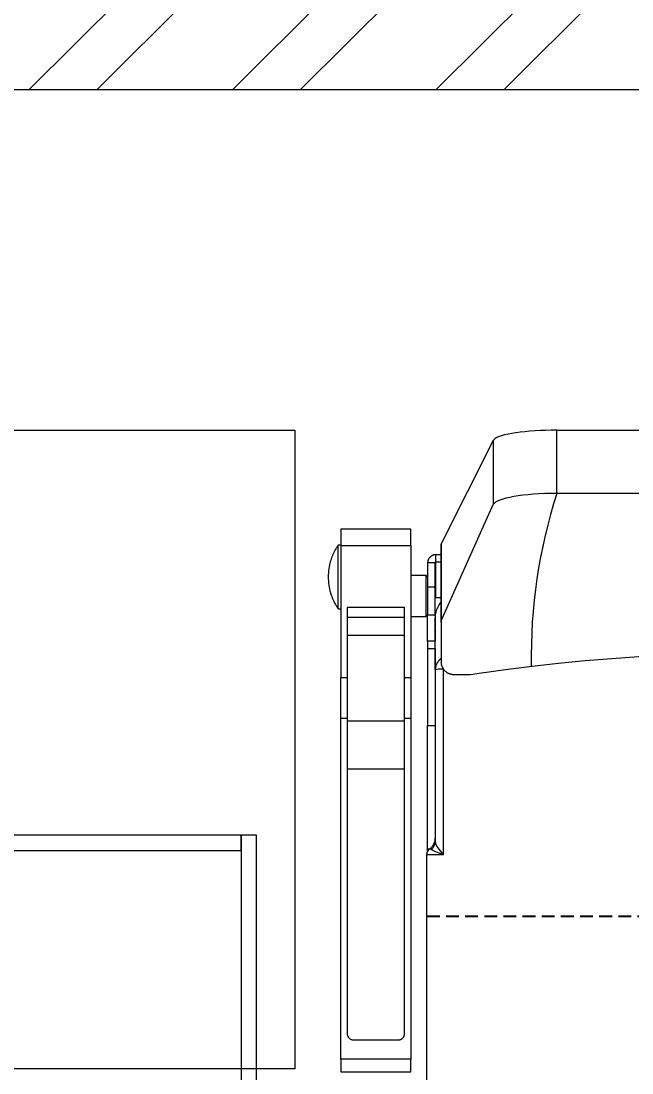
# Model space of a CAD drawing. Header units: millimetres. Extents: x 4444 to 22214, y -867569 to -857440.
# Drawn here: x 20586 to 21064, y -859363 to -858540 of the extents above; entities that cross this region are included whole.
import ezdxf
from ezdxf.lldxf.tags import DXFTag

# ---------------------------------------------------------------- set-up
doc = ezdxf.new("R2010")
doc.units = ezdxf.units.MM
doc.header["$LTSCALE"] = 40
doc.header["$PDMODE"] = 3
doc.linetypes.add('HIDDEN', pattern=[0.375, 0.25, -0.125])
for name, color, linetype, lineweight in [('A-WALL-MASY', 1, 'Continuous', 9), ('dimensions', 149, 'Continuous', 5), ('LENS_FURNITURE', 13, 'Continuous', 9), ('LENS_PARTITION', 21, 'Continuous', 25), ('wall hatch', 22, 'Continuous', 9)]:
    doc.layers.add(name, color=color, linetype=linetype, lineweight=lineweight)
doc.styles.get("Standard").update_dxf_attribs({"font": 'ARIALN.TTF'})
tags = doc.linetypes.add('DASHED2', pattern=[0.375, 0.25, -0.125]).pattern_tags.tags
tags[6:7] = [DXFTag(74, 4), DXFTag(75, 0), DXFTag(340, '0'), DXFTag(46, 1.0), DXFTag(50, 0.0), DXFTag(44, 0.0), DXFTag(45, 0.0)]
tags[4:5] = [DXFTag(74, 4), DXFTag(75, 0), DXFTag(340, '0'), DXFTag(46, 1.0), DXFTag(50, 0.0), DXFTag(44, 0.0), DXFTag(45, 0.0)]
doc.dimstyles.new('Working', dxfattribs={"dimscale": 0.8, "dimtxt": 100, "dimasz": 50, "dimexe": 50, "dimexo": 50, "dimgap": 25, "dimtad": 1, "dimdec": 0, "dimtxsty": 'Standard', "dimblk": 'ARCHTICK', "dimcen": 0, "dimdle": 50, "dimclrd": 250, "dimclre": 8, "dimclrt": 7, "dimazin": 3, "dimtfac": 1, "dimtdec": 0, "dimtmove": 1, "dimatfit": 3, "dimfxl": 3, "dimlwd": 5, "dimlwe": 0})

# ---------------------------------------------------------------- blocks, each defined once
blk = doc.blocks.new('awefqwf')
at = {"layer": 'wall hatch'}
h = blk.add_hatch(dxfattribs=at)
h.set_pattern_fill('ANSI32', color=256, scale=300, angle=-0.1300000000000173)
h.set_pattern_definition([(44.86999999999998, (-16178221.8551124, 1096019.62059955), (-79.36881615726077, 79.72980008625973), []), (44.86999999999998, (-16178168.82224041, 1096019.500271574), (-79.36881615726077, 79.72980008625973), [])])
h.paths.add_polyline_path([(-13124, -6636), (-8523, -6636), (-8523, -6455), (-6255, -6455), (-6255, -7141), (-5150, -7141), (-5150, -8989), (-4403, -8989), (-4403, -8776), (-4920, -8776), (-4920, -7019), (-4275, -7019), (-4275, -6225), (-4375, -6225), (-4375, -6911), (-6025, -6911), (-6025, -6225), (-8753, -6225), (-8753, -6406), (-13124, -6406)])
h.paths.add_polyline_path([(-3615, -8439), (-3393, -8439), (-3393, -6225), (-3615, -6225)])
h.paths.add_polyline_path([(-3393, -8989), (0, -8989), (0, -4885), (-230, -4885), (-230, -8759), (-3393, -8759)])
h.paths.add_polyline_path([(-177, -4436), (0, -4436), (0, -443), (-177, -443)])
h.paths.add_polyline_path([(-8338, -286), (-4254, -286), (-4254, 0), (-8338, 0)])
h.paths.add_polyline_path([(-12948, -307), (-9029, -307), (-9029, 0), (-12948, -2.328306e-10)])
h.paths.add_polyline_path([(-3474, -230), (-684, -230), (-684, 0), (-3474, 0)])
at = {"layer": 'A-WALL-MASY'}
blk.add_line((-3474, -230), (-684, -230), dxfattribs=at)
blk = doc.blocks.new('_ArchTick')
at = {"const_width": 0.15}
blk.add_lwpolyline([(-0.5, -0.5), (0.5, 0.5)], dxfattribs=at)
blk = doc.blocks.new('*D123')
at = {"layer": 'Defpoints', "color": 0, "ltscale": 50, "transparency": 16777216}
for p in [(21129.88630240032, -858179.4612995748), (20036.88630240032, -858593.0549321926), (21129.88630240032, -858806.0549321926)]:
    blk.add_point(p, dxfattribs=at)
at = {"layer": 'dimensions', "color": 8, "linetype": 'DASHED2', "lineweight": 0, "ltscale": 50, "transparency": 16777216}
for p, q in [((20036.88630240032, -858553.0549321926), (20036.88630240032, -858139.4612995749)), ((21129.88630240032, -858579.461299575), (21129.88630240032, -858139.4612995749))]:
    blk.add_line(p, q, dxfattribs=at)
at = {"layer": 'dimensions', "color": 250, "linetype": 'DASHED2', "lineweight": 5, "ltscale": 50, "transparency": 16777216}
for p, q in [((19996.88630240032, -858179.4612995748), (20468.54319189555, -858179.4612995748)), ((21169.88630240032, -858179.4612995748), (20698.2294129051, -858179.4612995748))]:
    blk.add_line(p, q, dxfattribs=at)
at = {"layer": 'dimensions', "color": 250, "lineweight": 5, "ltscale": 50, "transparency": 16777216, "xscale": 40, "yscale": 40, "zscale": 40, "rotation": 180}
blk.add_blockref('_ArchTick', (20036.88630240032, -858179.4612995748), dxfattribs=at)
at = {"layer": 'dimensions', "color": 250, "lineweight": 5, "ltscale": 50, "transparency": 16777216, "xscale": 40, "yscale": 40, "zscale": 40}
blk.add_blockref('_ArchTick', (21129.88630240032, -858179.4612995748), dxfattribs=at)
at = {"layer": 'dimensions', "color": 7, "ltscale": 50, "transparency": 16777216, "insert": (20583.38630240032, -858179.4612995748), "char_height": 80, "attachment_point": 5, "bg_fill": 3, "box_fill_scale": 1.25, "bg_fill_color": 9, "bg_fill_true_color": 13158600, "bg_fill_transparency": 0}
blk.add_mtext('\\A1;1093', dxfattribs=at)
blk = doc.blocks.new('chr')
at = {"layer": 'Defpoints', "linetype": 'HIDDEN'}
blk.add_line((-249.0004958324135, -2.91038e-11), (249.0004958324135, -2.91038e-11), dxfattribs=at)
at = {"layer": 'LENS_FURNITURE'}
for points in [[(-147.1943452823907, 331.1256455461553), (-147.1943452823907, 380.5769559177861), (-151.5496397707611, 380.5495641275193), (-155.868411893025, 380.4491275675246), (-160.1324005834758, 380.2847768315114), (-164.2868219334632, 380.0565119194216), (-168.3225455321371, 379.7643328331469), (-172.1939183576032, 379.417370168172), (-175.8644182831049, 379.0064933290123), (-179.324914181605, 378.5499635048618), (-182.5480148121714, 378.0386501038447), (-185.4880669172853, 377.4725531241856), (-188.1450704988092, 376.8790643542597), (-190.491633602418, 376.2399226048728), (-192.5003649890422, 375.56425846598), (-194.1712641799822, 374.8612025405455), (-195.4860701132566, 374.1398854184954), (-196.4265212463215, 373.4003071072802), (-197.001748945564, 372.6515981986886), (-197.001748945564, 322.3967953379324)], [(-147.1943452823907, 380.5769559177861), (147.2308676522225, 380.5769559177861)], [(147.2308676522225, 331.1256455461553), (-147.1943452823907, 331.1256455461553)], [(-237.7881233915687, 231.2460509821831), (-197.001748945564, 322.3967953379324)], [(-261.5002822503448, 290.2023122571991), (-261.5002822503448, 303.1951510048821), (-316.4938646722585, 303.1951510048821), (-316.4938646722585, 290.2023122571991), (-261.5002822503448, 290.2023122571991), (-261.5002822503448, 187.0174417796661)], [(-316.4938646722585, 290.6953644652968), (-318.4934651684016, 290.6953644652968), (-318.7856443449855, 290.2753570306231), (-319.0686928685754, 289.8553495922243), (-319.3426107419655, 289.435342155688), (-319.8904467262328, 288.5770660897542), (-320.1461032964289, 288.1387974603276), (-320.4108905177563, 287.700528830901), (-320.9039425933734, 286.8239915720769), (-321.1504689883441, 286.3765923452738), (-321.3878642562777, 285.9291931203334), (-321.6161293489859, 285.4817938935303), (-321.8443942032755, 285.0252640693507), (-322.2826628480107, 284.1122044266085), (-322.492666637525, 283.6465440087486), (-322.702670189552, 283.1900141845981), (-322.9035435663536, 282.7243537649047), (-323.0952860536054, 282.2495627496973), (-323.2870283024386, 281.7839023318665), (-323.4696403760463, 281.3091113166592), (-323.816602983512, 280.3595292862446), (-323.9900844059885, 279.8756076736609), (-324.1453045271337, 279.4008166584536), (-324.4557447666303, 278.4329734332859), (-324.6018342357129, 277.9490518225648), (-324.7387932911515, 277.4559996144672), (-324.8757523465902, 276.9720780018833), (-325.0035805124789, 276.4790257937857), (-325.2409762572497, 275.4929213775904), (-325.4601104594767, 274.5068169613951), (-325.5514162583277, 274.0046341559209), (-325.6518529467285, 273.5115819478233), (-325.8983791042119, 272.0050335332635), (-326.0901215914637, 270.4984851205372), (-326.1449052607641, 269.9963023150631), (-326.1905582789332, 269.4941195114516), (-326.2270804084837, 268.9828061086009), (-326.2636030139402, 268.4806233049894), (-326.2909947298467, 267.9693099040014), (-326.3183864448219, 267.4671270985273), (-326.3366477480158, 266.9649442930531), (-326.3457781616598, 266.453630892036), (-326.3549090512097, 265.951448086591), (-326.3549090512097, 265.4401346855739), (-326.3457781616598, 264.9288212845859), (-326.3366477480158, 264.4266384791117), (-326.3183864448219, 263.9153250781237), (-326.2636030139402, 262.9109594709007), (-326.2270804084837, 262.3996460699127), (-326.1905582789332, 261.8974632644385), (-326.1449052607641, 261.3952804589644), (-326.0901215914637, 260.8839670579764), (-325.8983791042119, 259.3774186433875), (-325.8162034796551, 258.8752358379133), (-325.7340283319354, 258.3821836316783), (-325.6518529467285, 257.8800008262042), (-325.5514162583277, 257.3778180225927), (-325.4601104594767, 256.8847658126324), (-325.3505431190133, 256.3825830090209), (-325.2409762572497, 255.8895307990606), (-325.0035805124789, 254.9034263828653), (-324.8757523465902, 254.4195047721441), (-324.7387932911515, 253.9264525640465), (-324.6018342357129, 253.4425309514627), (-324.4557447666303, 252.9586093388789), (-323.9900844059885, 251.5068445048528), (-323.816602983512, 251.0320534896455), (-323.6431217994541, 250.5481318770617), (-323.4696403760463, 250.0824714592309), (-323.2870283024386, 249.6076804421609), (-323.0952860536054, 249.1328894269536), (-322.9035435663536, 248.6672290072602), (-322.702670189552, 248.2015685894294), (-322.492666637525, 247.7359081697359), (-322.2826628480107, 247.279378347419), (-321.8443942032755, 246.3663187028142), (-321.6161293489859, 245.9097888804972), (-321.3878642562777, 245.4623896555568), (-321.1504689883441, 245.0149904287536), (-320.6574166752398, 244.1201919770101), (-320.4108905177563, 243.6819233475835), (-320.1461032964289, 243.2436547163234), (-319.8904467262328, 242.8145166842733), (-319.3426107419655, 241.9562406183104), (-319.0686928685754, 241.5362331817742), (-318.7856443449855, 241.1070951478905), (-318.4934651684016, 240.6962183068681), (-316.4938646722585, 240.6962183068681)], [(-318.4934651684016, 240.6962183068681), (-318.4934651684016, 290.6953644652968)], [(-316.4938646722585, 290.2023122571991), (-316.4938646722585, 187.0174417796661)], [(-237.9707354661077, 230.1686405996734), (-237.9707354661077, 230.4151667065162), (-237.9707354661077, 290.9418905702769), (-237.9707354661077, 291.0423271302425), (-237.9616045765579, 291.1427636920707), (-237.943343273364, 291.2432002520654), (-237.9250824470073, 291.3345062183798), (-237.8976904936135, 291.4258121809981), (-237.8611681256443, 291.5262487428263), (-237.8246457595378, 291.6175547091407), (-237.7881233915687, 291.699730076245)], [(-237.9707354661077, 277.1729511237063), (-241.9973281733692, 277.1729511237063), (-241.9973281733692, 283.0804470272269), (-242.1890708990395, 283.0804470272269), (-242.572555873543, 283.0621858343365), (-242.7642983607948, 283.0439246414462), (-242.9560410864651, 283.016532853042), (-243.1386529225856, 282.9891410627752), (-243.3303954098374, 282.9526186751318), (-243.5130072459578, 282.9160962912137), (-243.7047497322783, 282.8704433080275), (-244.0699736420065, 282.7608761506854), (-244.2434548269957, 282.6969619765005), (-244.4260669015348, 282.6239172049099), (-244.7730295080692, 282.4778276617871), (-244.946510931477, 282.3956522928201), (-245.1199921155348, 282.304346330231), (-245.2843428868801, 282.2130403639167), (-245.6130444295705, 282.0121672420937), (-245.7682645497844, 281.9026000847225), (-245.9234849084169, 281.7839023318665), (-246.0695743765682, 281.6743351744953), (-246.2247944967821, 281.5465068224002), (-246.3617535531521, 281.4186784740014), (-246.5078430213034, 281.2908501237689), (-246.6448018383235, 281.1630217716447), (-246.7726300042123, 281.0169322285219), (-246.9004586469382, 280.8799732846091), (-247.028286812827, 280.7338837396237), (-247.1469848044216, 280.5877941964718), (-247.3661190066486, 280.2773539173068), (-247.4756861086935, 280.1130031812645), (-247.5761225586757, 279.9577830407361), (-247.6765592470765, 279.7843017092091), (-247.7678650459274, 279.6199509731668), (-247.9322160556912, 279.2729883082211), (-248.0783055238426, 278.9260256413836), (-248.2061336897313, 278.5608017835184), (-248.2609175983816, 278.3781898564775), (-248.3065706174821, 278.1955779275449), (-248.3522233972326, 278.0038354012358), (-248.3887457642704, 277.8212234723032), (-248.416137480177, 277.6294809478859), (-248.4435294345021, 277.4468690189533), (-248.4709211494774, 277.2551264926442), (-248.48005180154, 277.0633839663351), (-248.4983128663152, 276.871641440026), (-248.4983128663152, 276.6798989156086)], [(-237.9707354661077, 283.0804470272269), (-241.9973281733692, 283.0804470272269)], [(-242.4995111394673, 257.6517359141144), (-242.4995111394673, 276.6798989156086), (-248.4983128663152, 276.6798989156086), (-248.4983128663152, 257.6517359141144)], [(-242.4995111394673, 249.288109567482), (-242.462988534011, 249.4341991106048), (-242.353421671316, 249.5528968653525), (-242.1890708990395, 249.6076804421609), (-241.9973281733692, 249.6076804421609), (-241.9973281733692, 277.1729511237063), (-242.0521118436009, 277.1729511237063), (-242.0977648627013, 277.1638205281925), (-242.1525482935831, 277.1455593353021), (-242.2438543308526, 277.1090369495214), (-242.289507349953, 277.0816451610881), (-242.3351603681222, 277.0451227734447), (-242.3716824967414, 277.008600387664), (-242.3990746894851, 276.9720780018833), (-242.4538581203669, 276.8807720374316), (-242.4721194235608, 276.8351190561079), (-242.4903804883361, 276.7803354774369), (-242.4995111394673, 276.7346824961423), (-242.4995111394673, 276.6798989156086)], [(-248.4983128663152, 265.6957913879305), (-249.5026785582304, 266.6910264015314), (-261.5002822503448, 266.6910264015314)], [(-249.5026785582304, 234.6974164407293), (-249.5026785582304, 266.6910264015314)], [(-241.9973281733692, 249.6076804421609), (-240.6551305251196, 249.5711580582429), (-239.31293287687, 249.5528968653525), (-237.9707354661077, 249.5255050731939)], [(-266.4947185218334, 187.0174417796661), (-266.4947185218334, 241.6549309346592), (-311.4994284007698, 241.6549309346592), (-311.4994284007698, 187.0174417796661)], [(-237.9707354661077, 201.772485642432), (-238.1807390172034, 201.6081349064188), (-238.3724815044552, 201.4529147677531), (-238.5733546428383, 201.2885640317108), (-238.76509713009, 201.1150827001547), (-238.9477092046291, 200.9416013667651), (-239.1394516918808, 200.7681200333463), (-239.31293287687, 200.5855081044138), (-239.4864142984152, 200.3937655781338), (-239.6598954834044, 200.2111536492011), (-239.8333769068122, 200.0102805273782), (-239.9885972645134, 199.8185380029317), (-240.1529477983713, 199.6176648811088), (-240.3081679176539, 199.407661163772), (-240.4542576242238, 199.2067880419781), (-240.6003470933065, 198.996784320916), (-240.8742649666965, 198.5585156933521), (-241.1299215368927, 198.1202470620628), (-241.2486192891374, 197.8919821518357), (-241.3581866286695, 197.6637172416085), (-241.4677534922958, 197.4263217321422), (-241.5773208327591, 197.1980568219151), (-241.6777575202286, 196.9606613143114), (-241.7690633200109, 196.7232658067369), (-241.8512387052178, 196.4858702991041), (-241.942544741556, 196.239344194124), (-242.015589476563, 196.0019486865494), (-242.0886342106387, 195.7554225834319), (-242.1525482935831, 195.5088964784518), (-242.2164626149461, 195.2532397779286), (-242.2712460467592, 195.0067136729485), (-242.3168990649283, 194.760187569831), (-242.3625520840287, 194.5045308674744), (-242.4355968181044, 193.9932174664864), (-242.462988534011, 193.7466913633689), (-242.4995111394673, 193.2353779623809), (-242.4995111394673, 232.0769352578791), (-242.1708095967769, 236.1035282934608), (-241.1573134902865, 240.1301213272091), (-239.5046756025404, 243.8280128888727), (-237.9707354661077, 246.0376172307296)], [(-266.4947185218334, 233.8208791819052), (-311.4994284007698, 233.8208791819052)], [(-261.5002822503448, 234.6974164407293), (-249.5026785582304, 234.6974164407293), (-248.4983128663152, 235.6926514524384)], [(-248.4983128663152, 215.3679437555839), (-248.4983128663152, 209.633929185482), (-242.4995111394673, 209.633929185482), (-242.4995111394673, 215.3679437555839), (-248.4983128663152, 215.3679437555839), (-248.4983128663152, 235.9391775574186)], [(-242.4995111394673, 235.9391775574186), (-242.4995111394673, 215.3679437555839)], [(-242.4995111394673, 222.6085067421372), (-242.4355968181044, 222.9919917910302), (-242.3990746894851, 223.0924283528584), (-242.389943799004, 223.1198201431543), (-242.3808133862912, 223.1380813360447), (-242.2073319638148, 223.3663462462719), (-241.9973281733692, 223.612872351252)], [(-266.4947185218334, 219.8419360179978), (-311.4994284007698, 219.8419360179978)], [(-248.4983128663152, 209.633929185482), (-248.4983128663152, 149.3902538124821)], [(-242.4995111394673, 209.633929185482), (-242.4995111394673, 149.3902538124821)], [(-237.9707354661077, 199.4624447406095), (-237.9707354661077, 199.3620081787521), (-237.9707354661077, 199.1154820756346), (-237.9524741638452, 198.6406910604273), (-237.9250824470073, 198.3941649573098), (-237.870298538357, 197.9193739402399), (-237.8337764106691, 197.6819784344989), (-237.7424703733995, 197.2071874174289), (-237.6876867031679, 196.969791911717), (-237.6237726202234, 196.7323964022216), (-237.5598585372791, 196.5041314919945), (-237.4868138032034, 196.2758665799047), (-237.4046381786466, 196.0384710723301), (-237.3224630318582, 195.8193367576168), (-237.2402876457199, 195.5910718473896), (-237.1398509573191, 195.3719375308137), (-237.0394142689183, 195.1436726205866), (-236.9389778189361, 194.9336689013871), (-236.8294107168913, 194.7145345885365), (-236.4733174592256, 194.0845234328299), (-236.336358403787, 193.8836503110069), (-236.2085299994796, 193.682777189184), (-236.062440530397, 193.4819040654984), (-235.770261593163, 193.0984190147719), (-235.4598211143166, 192.7331951569067), (-235.29547058139, 192.5505832279741), (-235.1311198100447, 192.3771018964471), (-234.957638386637, 192.2036205630283), (-234.7841572025791, 192.0392698269861), (-234.6015451289714, 191.8749190909439), (-234.2363212183118, 191.5644788117788), (-233.8528362438083, 191.2722997255041), (-233.4510899670422, 190.9983818321198), (-233.2502168286592, 190.8705534818582), (-233.0402132775635, 190.7427251316257), (-232.6202059350908, 190.5053296240221), (-232.4102019071579, 190.3957624666509), (-231.9719335008413, 190.1948893429944), (-231.7436686465517, 190.1035833803762), (-231.5245339665562, 190.0122774140618), (-231.0680044963956, 189.8479266780196), (-230.8306087525561, 189.7748819083208), (-230.6023438982665, 189.7109677341068), (-230.3649483919144, 189.6561841535731), (-230.1366833001375, 189.601400574902), (-229.8992880322039, 189.5466169980936), (-229.661892526783, 189.5009640130738), (-229.4153663692996, 189.464441627264), (-228.9405753575266, 189.4096580504556), (-228.7031796136871, 189.3913968575652), (-228.4566536955535, 189.3731356646749), (-228.2192584276199, 189.364005069161), (-227.9727320317179, 189.364005069161), (-214.8703261986375, 189.364005069161)], [(-214.8703261986375, 189.364005069161), (-208.0771623300389, 190.3592400808702), (-187.3689696602523, 193.2901615410519), (-166.6242546243593, 195.919773319445), (-145.8430172204971, 198.2389448168105), (-125.0252572111785, 200.2476760368445), (-104.1709748348221, 201.9459669739881), (-83.30756180733442, 203.3429482312058), (-62.41675754077732, 204.4203586137155), (-41.51682190690189, 205.1964593107113), (-20.59862544760108, 205.652989134891), (0.3195710116997361, 205.8082092735567), (21.22863681986928, 205.6438585375145), (42.14683327917009, 205.178198117821), (63.04676843620836, 204.3929668253113), (83.93757317960262, 203.3064258454251), (104.8009862070903, 201.9094445900701), (125.6461376938969, 200.1928924563108), (146.4638977032155, 198.1750306425965), (167.2451351061463, 195.846728546021), (187.9898503813892, 193.2171167694905), (208.6980430502444, 190.2679341164184), (214.9342405218631, 189.364005069161)], [(-235.998526209034, 193.4910346647375), (-236.5372317805886, 193.4910346647375), (-237.0850672870874, 193.5001652602513), (-238.1624777149409, 193.4819040654984), (-238.7103134598583, 193.4727734699845), (-239.2490187939257, 193.4545122770941), (-239.796854538843, 193.4271204868273), (-240.335559871979, 193.3997286984231), (-241.4129700604826, 193.3266839268326), (-241.9608060447499, 193.2810309436754), (-242.4995111394673, 193.2353779623809), (-242.4995111394673, 58.99734895897563), (-242.1799402479082, 56.97035654791398), (-241.2486192891374, 54.76075220605707), (-239.7512015206739, 52.45984190161107), (-237.6968173552305, 50.04936443979386), (-235.998526209034, 48.35107349889586), (-235.998526209034, 193.3905981029093)], [(-316.4938646722585, 155.188182556798), (-316.4938646722585, 187.0174417796661), (-311.4994284007698, 187.0174417796661), (-311.4994284007698, 155.188182556798)], [(-266.4947185218334, 155.188182556798), (-266.4947185218334, 187.0174417796661), (-261.5002822503448, 187.0174417796661), (-261.5002822503448, 155.188182556798)], [(-316.4938646722585, -111.7995882283139), (-316.4938646722585, 155.188182556798), (-311.4994284007698, 155.188182556798), (-311.4994284007698, -91.80358200351475), (-311.4902977496385, -91.967932739557), (-311.4902977496385, -92.14141407297573), (-311.4720366857946, -92.31489540453185), (-311.4537753826007, -92.479246140545), (-311.4263836666942, -92.65272747396375), (-311.3533389326185, -92.98142894601914), (-311.3076859135181, -93.15491027757525), (-311.262032895349, -93.31013041810365), (-311.1524655558169, -93.63883189015905), (-311.0794208208099, -93.79405203068745), (-311.0155069762841, -93.9492721693241), (-310.9333313517272, -94.10449230798986), (-310.8602866176516, -94.25058185114176), (-310.5863687451929, -94.6888504824019), (-310.4859322952107, -94.82580942817731), (-310.3763651940972, -94.95363777840976), (-310.2667978536338, -95.0905967260478), (-310.1481001004577, -95.21842507630934), (-309.9107045950368, -95.45582058391302), (-309.7828761907294, -95.57451833676896), (-309.6550480248406, -95.68408549414016), (-309.244171096012, -95.98539517779135), (-309.0980816278606, -96.07670114224312), (-308.9519921597093, -96.15887650934746), (-308.7967720385641, -96.24105187828536), (-308.486331560649, -96.38714141957462), (-308.1758913211524, -96.51496977166971), (-308.0115405488759, -96.56975335034076), (-307.6828392446041, -96.66105931482161), (-307.5184884732589, -96.69758170060231), (-307.3450070507825, -96.72497348900652), (-307.1806562785059, -96.75236527927338), (-307.0071750953794, -96.77975706954022), (-306.8428240846842, -96.78888766505408), (-306.6693429006264, -96.79801826243057), (-306.4958614781499, -96.79801826243057), (-271.4982854453847, -96.79801826243057), (-271.3248040229082, -96.79801826243057), (-271.1604532506317, -96.78888766505408), (-270.9869720665738, -96.77975706954022), (-270.8134906440973, -96.75236527927338), (-270.4847891014069, -96.69758170060231), (-270.3113079164177, -96.66105931482161), (-269.9826063737273, -96.56975335034076), (-269.8273862535134, -96.51496977166971), (-269.6630357205868, -96.45105559748481), (-269.5078153628856, -96.38714141957462), (-269.1973748840392, -96.24105187828536), (-269.0512854149565, -96.15887650934746), (-268.8960652947426, -96.07670114224312), (-268.7591064777225, -95.98539517779135), (-268.6130167711526, -95.88495861779666), (-268.3390988977626, -95.68408549414016), (-268.2112707318738, -95.57451833676896), (-268.0834423284978, -95.45582058391302), (-267.8460468221456, -95.21842507630934), (-267.7273490689695, -95.0905967260478), (-267.6177817294374, -94.95363777840976), (-267.5173452794552, -94.82580942817731), (-267.4169088285416, -94.6888504824019), (-267.3164721410722, -94.5427609392791), (-267.2251661028713, -94.3966713961272), (-267.060815570876, -94.10449230798986), (-266.9786401847377, -93.9492721693241), (-266.8508117804304, -93.63883189015905), (-266.7868974590674, -93.4744811541168), (-266.7321140281856, -93.31013041810365), (-266.6864610090852, -93.15491027757525), (-266.6408079899848, -92.98142894601914), (-266.5677632559091, -92.65272747396375), (-266.5403715409338, -92.479246140545), (-266.52211023774, -92.31489540453185), (-266.5038491729647, -91.967932739557), (-266.4947185218334, -91.80358200351475), (-266.4947185218334, 155.188182556798), (-261.5002822503448, 155.188182556798), (-261.5002822503448, -111.7995882283139)], [(-266.4947185218334, 152.7046603233902), (-311.4994284007698, 152.7046603233902)], [(-248.4983128663152, 50.67024499626132), (-248.4983128663152, 52.78854337180383), (-248.4983128663152, 149.3902538124821), (-242.4995111394673, 149.3902538124821), (-242.4995111394673, 61.32565105371759)], [(-266.4947185218334, 115.2692148787901), (-311.4994284007698, 115.2692148787901)], [(-246.5626264531165, 53.09898365283152), (-246.179141478613, 53.39116273910622), (-245.8139175679534, 53.70160301827127), (-245.4669549614191, 54.03030449035577), (-245.1382534187287, 54.37726715716417), (-244.9739026464522, 54.55987908609677), (-244.6634624069556, 54.92510294209933), (-244.517372937873, 55.11684546840843), (-244.3804138824344, 55.30858799282578), (-244.2434548269957, 55.50946111464873), (-244.1064960099757, 55.70120364095783), (-243.9786678440869, 55.91120736015728), (-243.8599700909108, 56.11208048195113), (-243.62257434614, 56.53208791848737), (-243.5130072459578, 56.75122223133803), (-243.4125705566257, 56.96122595240012), (-243.3121341066435, 57.18036026525078), (-243.2208280693739, 57.39949457996408), (-243.0564775364473, 57.85602440414368), (-242.9103880673647, 58.31255422459799), (-242.7825594246387, 58.76908404874848), (-242.7277759937569, 59.00647955451859), (-242.6821229755879, 59.24387506395579), (-242.6364699564874, 59.47213997418294), (-242.5999475894496, 59.70953548364923), (-242.572555873543, 59.94693098939023), (-242.5451641585678, 60.19345709437039), (-242.50864155218, 60.66824810957768), (-242.4995111394673, 60.90564361718134), (-242.4995111394673, 61.14303912478499)], [(-249.0004958314821, -155.7268877471797), (-249.0004958314821, 48.26889812995796), (-248.9913651794195, 48.46064065812971), (-248.9822345282882, 48.6432525870623), (-248.973103877157, 48.83499511150876), (-248.954842813313, 49.01760704041226), (-248.9274508580566, 49.20021896934485), (-248.8909287303686, 49.39196149379132), (-248.8544061239809, 49.57457342272391), (-248.8087531058118, 49.75718535162741), (-248.7631000876427, 49.93066668504616), (-248.7083166558296, 50.11327861397877), (-248.5804882515222, 50.46024127892451), (-248.4343987833709, 50.80720394389937), (-248.3522233972326, 50.98068527728901), (-248.2700480110943, 51.14503601333126), (-248.1787419747561, 51.30938674937351), (-247.9778688363731, 51.61982702853856), (-247.8683017343283, 51.77504716906696), (-247.7587346322835, 51.92113671218976), (-247.6400368800387, 52.07635684899287), (-247.5213391268626, 52.21331579663092), (-247.2656825575977, 52.48723369184881), (-247.1287235012278, 52.62419263762422), (-246.9917644457892, 52.74289039050927), (-246.8548056278378, 52.87071874074172), (-246.7087161596865, 52.98941649548942), (-246.5626264531165, 53.09898365283152), (-246.2704475149512, 52.92550231941277), (-245.4578243102878, 52.29549116556881)], [(-248.4983128663152, 52.78854337180383), (-246.9461116660387, 52.78854337180383)]]:
    blk.add_lwpolyline(points, dxfattribs=at)
for points in [[(-197.001748945564, 372.6515981986886), (-237.7881233915687, 291.699730076245), (-237.7881233915687, 231.2460509821831, 0.1104337528806687), (-237.9707354661077, 230.4151667065162), (-237.9707354661077, 199.4624447406095), (-237.9707354661077, 199.407661163772)], [(-248.9927867855877, 48.27711475553224, -0.0044596891030791), (-235.998526209034, 48.35107349889586), (-236.0259184017778, 48.36020409630146), (-236.4276644401252, 48.4789018491574), (-238.0803023288026, 48.98108465276891), (-240.6825224794447, 49.86675251086126), (-242.8099511414766, 50.72502857679501), (-244.4169364878908, 51.54678225511452), (-245.4578243102878, 52.29549116556881), (-245.2934737764299, 52.45071130606811), (-245.1291230050847, 52.61506204211037), (-244.8186825271696, 52.94376351230312), (-244.5265033505857, 53.29072617727797), (-244.3804138824344, 53.47333810621058), (-244.2434548269957, 53.65595003697672), (-244.1156266611069, 53.83856196590932), (-243.9877982567996, 54.03030449035577), (-243.8691005036235, 54.22204701666487), (-243.6317049982026, 54.62379326028167), (-243.5312685482204, 54.82466638210462), (-243.4217014461756, 55.02553950206493), (-243.3303954098374, 55.23554322312702), (-243.2390893725678, 55.43641634494997), (-243.1477833352983, 55.65555065780063), (-243.0656079500914, 55.86555437697097), (-242.9925632150844, 56.08468869357603), (-242.9195184810087, 56.29469241088372), (-242.7916903151199, 56.73296103844768), (-242.736906407401, 56.96122595240012), (-242.6912536267191, 57.18036026525078), (-242.6456006076187, 57.40862517734058), (-242.6090782415122, 57.62775949019124), (-242.572555873543, 57.85602440414368), (-242.5451641585678, 58.08428931437084), (-242.50864155218, 58.54081913665869), (-242.4995111394673, 58.76908404874848), (-242.4995111394673, 58.99734895897563)]]:
    blk.add_lwpolyline(points, format="xyb", dxfattribs=at)
for points in [[(-248.4983128663152, 235.9391775574186), (-242.4995111394673, 235.9391775574186), (-242.4995111394673, 257.6517359141144), (-248.4983128663152, 257.6517359141144)], [(-261.5002822503448, -111.7995882283139), (-316.4938646722585, -111.7995882283139), (-316.4938646722585, -121.7975913397967), (-261.5002822503448, -121.7975913397967)]]:
    blk.add_lwpolyline(points, close=True, dxfattribs=at)
blk.add_arc((247.3437575539574, 203.6344618745788), 414.6255135707222, 162.0922615221591, 181.0762253569658, dxfattribs=at)
blk.add_open_spline([(-147.185214869678, 331.1256455461553), (-173.1104475129396, 331.1268626547826), (-194.7351094987243, 327.3390411077707), (-196.9946135012433, 322.4022024771257)], degree=3, dxfattribs=at)
blk = doc.blocks.new('servgewrgtrs')
at = {"layer": 'LENS_FURNITURE'}
blk.add_lwpolyline([(119.4230440827086, -352.4817388160154), (119.4230440827086, -985.4817388160155), (-380.5769559172913, -985.4817388160155), (-380.5769559172913, -352.4817388160154)], close=True, dxfattribs=at)
at = {"layer": 'LENS_FURNITURE', "color": 146, "true_color": 0x105689}
for points in [[(-63.4640948921442, -382.4817388160154), (-63.4640948921442, -394.4817388160154), (338.5359051078558, -394.4817388160154), (338.5359051078558, -382.4817388160154)], [(-63.4640948921442, -394.4817388160154), (-63.4640948921442, -943.4817388160153), (-51.4640948921442, -943.4817388160153), (-51.4640948921442, -394.4817388160154)]]:
    blk.add_lwpolyline(points, close=True, dxfattribs=at)
at = {"layer": 'LENS_PARTITION', "rotation": 90.00000000000003}
blk.add_blockref('chr', (0, 0), dxfattribs=at)

msp = doc.modelspace()

# ---------------------------------------------------------------- block references
at = {"layer": 'dimensions', "color": 3, "ltscale": 50, "true_color": 0x15f609}
msp.add_blockref('awefqwf', (21813.88630240032, -858363.0549321924), dxfattribs=at)
at = {"layer": 'LENS_PARTITION', "rotation": 270}
msp.add_blockref('servgewrgtrs', (21152.6789715066, -859240.4499289262), dxfattribs=at)

# ---------------------------------------------------------------- next in the draw order: dimensions: what is measured, and where the dimension line sits
at = {"layer": 'dimensions', "color": 3, "ltscale": 50, "true_color": 0x15f609}
dim = msp.add_linear_dim(base=(21129.88630240032, -858179.4612995748), p1=(20036.88630240032, -858593.0549321926), p2=(21129.88630240032, -858806.0549321926), dimstyle='Working', override={"dimfxl": 500, "dimfxlon": 1, "dimtfill": 1, "dimarcsym": 1}, dxfattribs=at)
dim.commit()
dim.dimension.update_dxf_attribs({"geometry": '*D123', "text_midpoint": (20583.38630240032, -858179.4612995748)})

doc.saveas('drawing.dxf')
